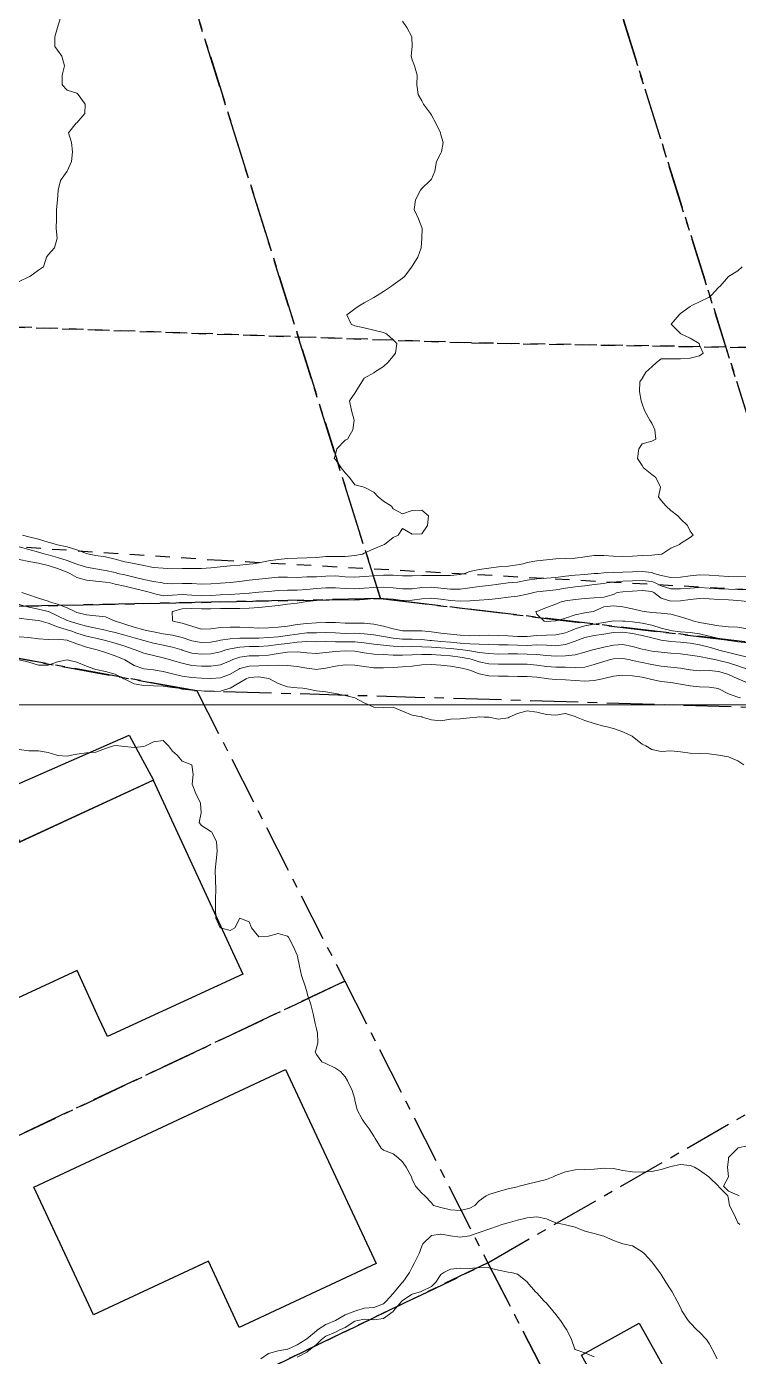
# Model space of a CAD drawing. Header units: centimetres. Extents: x 0 to 642158, y -847 to 649707.
# Drawn here: x 617471.6 to 617508.8, y 621053.4 to 621122.8 of the extents above; entities that cross this region are included whole.
import ezdxf

# ---------------------------------------------------------------- set-up
doc = ezdxf.new("R2010")
doc.units = ezdxf.units.CM
doc.header["$MEASUREMENT"] = 0
doc.linetypes.add('CENTERX2', pattern=[4, 2.5, -0.5, 0.5, -0.5])
doc.linetypes.add('JIS_02_0.7', pattern=[1.35, 0.75, -0.6])
for name, color, linetype, lineweight in [('MEV_grille', 254, 'Continuous', 9), ('WAL_parcellaire agricole', 7, 'JIS_02_0.7', 25), ('WAL_topographie 0.5', 253, 'Continuous', 20)]:
    doc.layers.add(name, color=color, linetype=linetype, lineweight=lineweight)
doc.layers.add('SPW_batiments', color=7, linetype='Continuous')
doc.layers.add('SPW_parcellaire cadastral', color=7, linetype='CENTERX2', lineweight=25, true_color=0xff0542)

# ---------------------------------------------------------------- blocks, each defined once
blk = doc.blocks.new('*U114')
at = {"layer": 'MEV_grille', "transparency": 33554687}
blk.add_lwpolyline([(-1338.461, 0), (1338.461, 0)], dxfattribs=at)
blk = doc.blocks.new('*U115')
at = {"layer": 'MEV_grille', "color": 0, "linetype": 'ByBlock', "lineweight": -2, "transparency": 16777216}
blk.add_blockref('*U114', (0, -1300), dxfattribs=at)

msp = doc.modelspace()

# ---------------------------------------------------------------- linework, layer by layer
at = {"layer": 'SPW_batiments'}
for points in [[(617478.244, 621083.447), (617471.274, 621080.228), (617470.074, 621082.776), (617476.978, 621085.805), (617478.244, 621083.447)], [(617482.911, 621073.33), (617475.845, 621070.064), (617475.404, 621071.026), (617474.262, 621073.513), (617468.513, 621070.862), (617468.045, 621070.646), (617464.961, 621077.312), (617478.243, 621083.447), (617482.911, 621073.33)], [(617489.863, 621058.215), (617482.73, 621054.881), (617481.113, 621058.347), (617475.114, 621055.547), (617472.013, 621062.213), (617485.145, 621068.348), (617489.863, 621058.215)], [(617503.587, 621055.11), (617505.847, 621051.044), (617502.849, 621049.377), (617500.588, 621053.443), (617503.587, 621055.11)]]:
    msp.add_lwpolyline(points, dxfattribs=at)
at = {"layer": 'SPW_parcellaire cadastral'}
for points in [[(617538.237, 621199.46), (617581.841, 621099.219), (617549.441, 621091.194), (617513.087, 621090.2), (617490.744, 621161.536), (617488.605, 621168.331), (617485.609, 621177.591), (617515.448, 621190.015), (617538.237, 621199.46)], [(617490.091, 621092.931), (617475.237, 621140.307), (617406.092, 621123.404), (617401.455, 621139.307), (617490.744, 621161.536), (617513.087, 621090.2), (617490.091, 621092.931)], [(617450.687, 621091.674), (617447.835, 621090.982), (617427.89, 621083.445), (617423.419, 621080.523), (617406.092, 621123.404), (617475.237, 621140.307), (617490.091, 621092.931), (617457.76, 621092.256), (617450.687, 621091.674)], [(617490.091, 621092.931), (617513.087, 621090.2), (617549.441, 621091.194), (617581.841, 621099.219), (617595.424, 621102.277), (617564.249, 621093.504), (617549.086, 621088.582), (617528.392, 621086.69), (617480.518, 621088.112), (617457.76, 621092.256), (617490.091, 621092.931)], [(617450.687, 621091.674), (617457.76, 621092.256), (617480.518, 621088.112), (617488.229, 621072.961), (617463.644, 621061.324), (617457.14, 621076.575), (617450.687, 621091.674)], [(617495.693, 621058.255), (617522.077, 621073.451), (617525.359, 621072.135), (617533.592, 621057.661), (617504.102, 621041.678), (617503.348, 621043.116), (617500.947, 621047.916), (617498.713, 621052.416), (617495.693, 621058.255)], [(617495.693, 621058.255), (617470.22, 621045.971), (617463.893, 621060.743), (617463.644, 621061.324), (617488.229, 621072.961), (617495.693, 621058.255)], [(617495.693, 621058.255), (617498.713, 621052.416), (617464.032, 621035.612), (617462.642, 621034.756), (617451.131, 621029.509), (617448.957, 621028.438), (617446.027, 621034.269), (617448.216, 621035.36), (617457.13, 621039.658), (617470.22, 621045.971), (617495.693, 621058.255)]]:
    msp.add_lwpolyline(points, dxfattribs=at)
at = {"layer": 'WAL_parcellaire agricole'}
for points in [[(617721.396, 621168.036), (617718.834, 621146.973), (617704.834, 621139.972), (617679.836, 621129.969), (617644.838, 621117.965), (617581.84, 621100.958), (617563.418, 621096.083), (617532.309, 621092.109), (617481.799, 621094.913), (617463.342, 621096.144), (617450.14, 621094.49), (617443.443, 621090.541), (617438.243, 621090.441), (617434.143, 621089.54), (617429.644, 621085.54), (617425.044, 621083.839), (617422.244, 621084.839), (617413.142, 621102.738)], [(617413.228, 621107.04), (617421.575, 621104.22), (617424.591, 621105.439), (617441.341, 621107.941), (617461.341, 621107.443), (617494.841, 621106.281), (617524.34, 621105.784), (617553.006, 621108.287), (617587.588, 621115.958), (617629.004, 621126.63), (617667.668, 621140.134), (617721.396, 621168.036)], [(617721.396, 621168.036), (617667.668, 621140.134), (617629.004, 621126.63), (617587.588, 621115.958), (617553.006, 621108.287), (617524.34, 621105.784), (617494.841, 621106.281), (617461.341, 621107.443), (617441.341, 621107.941), (617424.591, 621105.439), (617421.575, 621104.22), (617413.228, 621107.04)]]:
    msp.add_lwpolyline(points, dxfattribs=at)
at = {"layer": 'WAL_topographie 0.5'}
for points in [[(617473.397, 621123.25), (617473.25, 621122.75), (617473.25, 621122.75), (617473.098, 621122.25), (617473.103, 621121.75), (617473.25, 621121.558), (617473.461, 621121.25), (617473.607, 621120.75), (617473.49, 621120.25), (617473.488, 621119.75), (617473.75, 621119.475), (617474.25, 621119.321), (617474.327, 621119.25), (617474.687, 621118.75), (617474.661, 621118.25), (617474.25, 621117.771), (617474.219, 621117.75), (617473.809, 621117.25), (617473.972, 621116.75), (617474.021, 621116.25), (617473.977, 621115.75), (617473.75, 621115.25), (617473.75, 621115.25), (617473.395, 621114.75), (617473.269, 621114.25), (617473.25, 621113.75), (617473.25, 621113.75), (617473.191, 621113.25), (617473.194, 621112.75), (617473.181, 621112.25), (617473.226, 621111.75), (617473.084, 621111.25), (617472.75, 621110.886), (617472.675, 621110.75), (617472.515, 621110.25), (617472.25, 621110.07), (617471.806, 621109.75), (617471.75, 621109.725), (617471.25, 621109.494)], [(617491.25, 621123.083), (617491.469, 621122.75), (617491.735, 621122.25), (617491.75, 621121.751), (617491.75, 621121.75), (617491.75, 621121.75), (617491.694, 621121.25), (617491.75, 621121.062), (617491.869, 621120.75), (617492.018, 621120.25), (617492, 621119.75), (617492.065, 621119.25), (617492.25, 621118.917), (617492.339, 621118.75), (617492.702, 621118.25), (617492.75, 621118.162), (617492.976, 621117.75), (617493.219, 621117.25), (617493.25, 621117.15), (617493.358, 621116.75), (617493.279, 621116.25), (617493.25, 621116.179), (617493.019, 621115.75), (617492.929, 621115.25), (617492.75, 621114.833), (617492.691, 621114.75), (617492.25, 621114.333), (617492.187, 621114.25), (617491.917, 621113.75), (617491.854, 621113.25), (617492.083, 621112.75), (617492.25, 621112.312), (617492.269, 621112.25), (617492.25, 621111.75), (617492.25, 621111.75), (617492.223, 621111.25), (617492.043, 621110.75), (617491.75, 621110.288), (617491.723, 621110.25), (617491.35, 621109.75), (617491.25, 621109.66), (617490.75, 621109.315), (617490.676, 621109.25), (617490.25, 621108.97), (617489.929, 621108.75), (617489.75, 621108.654), (617489.25, 621108.37), (617489.038, 621108.25), (617488.75, 621108.067), (617488.344, 621107.75), (617488.56, 621107.25), (617488.75, 621107.178), (617489.25, 621107.064), (617489.75, 621106.949), (617490.25, 621106.824), (617490.417, 621106.75), (617490.75, 621106.437), (617490.946, 621106.25), (617490.875, 621105.75), (617490.75, 621105.583), (617490.471, 621105.25), (617490.25, 621105.048), (617489.783, 621104.75), (617489.75, 621104.721), (617489.25, 621104.437), (617489.121, 621104.25), (617488.816, 621103.75), (617488.75, 621103.657), (617488.475, 621103.25), (617488.588, 621102.75), (617488.723, 621102.25), (617488.654, 621101.75), (617488.375, 621101.25), (617488.25, 621101.209), (617487.825, 621100.75), (617487.75, 621100.45), (617487.679, 621100.25), (617487.75, 621100.196), (617488.04, 621099.75), (617488.25, 621099.495), (617488.485, 621099.25), (617488.75, 621098.879), (617489.25, 621098.75), (617489.25, 621098.75), (617489.75, 621098.492), (617489.971, 621098.25), (617490.25, 621098.024), (617490.676, 621097.75), (617490.75, 621097.617), (617491.25, 621097.365), (617491.75, 621097.531), (617492.25, 621097.543), (617492.593, 621097.25), (617492.546, 621096.75), (617492.25, 621096.317), (617491.75, 621096.298), (617491.25, 621096.596), (617491.025, 621096.25), (617490.75, 621096.113), (617490.297, 621095.75), (617490.25, 621095.732), (617489.75, 621095.525), (617489.25, 621095.296), (617489.15, 621095.25), (617488.75, 621095.177), (617488.25, 621095.125), (617487.75, 621095.133), (617487.25, 621095.131), (617486.75, 621095.086), (617486.25, 621095.055), (617485.75, 621095.043), (617485.25, 621095.018), (617484.75, 621094.974), (617484.25, 621094.899), (617483.75, 621094.806), (617483.459, 621094.75), (617483.25, 621094.728), (617482.75, 621094.676), (617482.25, 621094.636), (617481.75, 621094.589), (617481.25, 621094.536), (617480.75, 621094.51), (617480.25, 621094.504), (617479.75, 621094.495), (617479.25, 621094.494), (617478.75, 621094.517), (617478.25, 621094.563), (617477.75, 621094.663), (617477.306, 621094.75), (617477.25, 621094.766), (617476.75, 621094.858), (617476.25, 621094.982), (617475.75, 621095.106), (617475.25, 621095.184), (617474.892, 621095.25), (617474.75, 621095.29), (617474.25, 621095.48), (617473.75, 621095.63), (617473.25, 621095.736), (617473.188, 621095.75), (617472.75, 621095.884), (617472.25, 621096.034), (617471.75, 621096.163), (617471.409, 621096.25)], [(617508.962, 621110.25), (617508.75, 621110.044), (617508.25, 621109.75), (617508.25, 621109.75), (617507.815, 621109.25), (617507.75, 621109.191), (617507.345, 621108.75), (617507.25, 621108.675), (617506.75, 621108.429), (617506.375, 621108.25), (617506.25, 621108.182), (617505.75, 621107.818), (617505.675, 621107.75), (617505.269, 621107.25), (617505.75, 621106.769), (617505.769, 621106.75), (617506.25, 621106.519), (617506.718, 621106.25), (617506.75, 621106.167), (617506.935, 621105.75), (617506.75, 621105.603), (617506.25, 621105.49), (617505.75, 621105.455), (617505.25, 621105.457), (617504.75, 621105.444), (617504.5, 621105.25), (617504.25, 621105.024), (617503.946, 621104.75), (617503.75, 621104.427), (617503.625, 621104.25), (617503.614, 621103.75), (617503.706, 621103.25), (617503.75, 621103.107), (617503.875, 621102.75), (617504.156, 621102.25), (617504.25, 621102.083), (617504.417, 621101.75), (617504.472, 621101.25), (617504.25, 621101.155), (617503.75, 621101.017), (617503.576, 621100.75), (617503.508, 621100.25), (617503.75, 621099.875), (617503.818, 621099.75), (617504.25, 621099.41), (617504.464, 621099.25), (617504.702, 621098.75), (617504.607, 621098.25), (617504.75, 621098.056), (617505, 621097.75), (617505.25, 621097.526), (617505.615, 621097.25), (617505.75, 621097.099), (617506.109, 621096.75), (617506.25, 621096.45), (617506.417, 621096.25), (617506.25, 621096.13), (617505.75, 621095.801), (617505.693, 621095.75), (617505.25, 621095.57), (617504.768, 621095.25), (617504.75, 621095.245), (617504.25, 621095.201), (617503.75, 621095.188), (617503.25, 621095.152), (617502.75, 621095.125), (617502.25, 621095.144), (617501.75, 621095.184), (617501.25, 621095.182), (617500.75, 621095.112), (617500.25, 621095.045), (617499.75, 621095.026), (617499.25, 621095.009), (617498.75, 621094.954), (617498.25, 621094.897), (617497.75, 621094.811), (617497.546, 621094.75), (617497.25, 621094.696), (617496.75, 621094.633), (617496.25, 621094.584), (617495.75, 621094.513), (617495.25, 621094.451), (617494.75, 621094.341), (617494.488, 621094.25), (617494.25, 621094.193), (617493.75, 621094.135), (617493.25, 621094.138), (617492.75, 621094.144), (617492.25, 621094.143), (617491.75, 621094.126), (617491.25, 621094.128), (617490.75, 621094.154), (617490.25, 621094.151), (617489.75, 621094.129), (617489.25, 621094.087), (617488.75, 621094.043), (617488.25, 621094.072), (617487.75, 621094.115), (617487.25, 621094.096), (617486.75, 621094.07), (617486.25, 621094.061), (617485.75, 621094.041), (617485.25, 621094.048), (617484.75, 621094.055), (617484.25, 621094.007), (617483.75, 621093.947), (617483.25, 621093.891), (617482.75, 621093.821), (617482.25, 621093.769), (617481.987, 621093.75), (617481.75, 621093.735), (617481.25, 621093.7), (617480.75, 621093.692), (617480.25, 621093.714), (617479.75, 621093.718), (617479.25, 621093.707), (617478.75, 621093.745), (617478.72, 621093.75), (617478.25, 621093.826), (617477.75, 621093.923), (617477.25, 621094.053), (617476.75, 621094.168), (617476.399, 621094.25), (617476.25, 621094.288), (617475.75, 621094.407), (617475.25, 621094.489), (617474.75, 621094.575), (617474.25, 621094.727), (617474.195, 621094.75), (617473.75, 621094.928), (617473.25, 621095.085), (617472.75, 621095.209), (617472.592, 621095.25), (617472.25, 621095.352), (617471.75, 621095.487), (617471.25, 621095.629)], [(617509.25, 621094.108), (617508.75, 621094.074), (617508.25, 621094.093), (617507.75, 621094.115), (617507.25, 621094.147), (617506.75, 621094.165), (617506.25, 621094.124), (617505.75, 621094.058), (617505.25, 621094.035), (617504.75, 621094.143), (617504.362, 621094.25), (617504.25, 621094.287), (617503.75, 621094.34), (617503.25, 621094.324), (617502.75, 621094.316), (617502.25, 621094.3), (617501.75, 621094.272), (617501.457, 621094.25), (617501.25, 621094.238), (617500.75, 621094.197), (617500.25, 621094.15), (617499.75, 621094.1), (617499.25, 621094.033), (617498.75, 621093.994), (617498.25, 621093.97), (617497.75, 621093.889), (617497.25, 621093.798), (617496.75, 621093.75), (617496.75, 621093.75), (617496.25, 621093.682), (617495.75, 621093.611), (617495.25, 621093.565), (617494.75, 621093.493), (617494.25, 621093.417), (617493.75, 621093.418), (617493.25, 621093.474), (617492.75, 621093.524), (617492.25, 621093.514), (617491.75, 621093.448), (617491.25, 621093.443), (617490.75, 621093.499), (617490.25, 621093.522), (617489.75, 621093.511), (617489.25, 621093.473), (617488.75, 621093.44), (617488.25, 621093.466), (617487.75, 621093.502), (617487.25, 621093.491), (617486.75, 621093.454), (617486.25, 621093.406), (617485.75, 621093.374), (617485.25, 621093.376), (617484.75, 621093.361), (617484.25, 621093.308), (617483.75, 621093.264), (617483.576, 621093.25), (617483.25, 621093.223), (617482.75, 621093.174), (617482.25, 621093.146), (617481.75, 621093.123), (617481.25, 621093.088), (617480.75, 621093.079), (617480.25, 621093.118), (617479.75, 621093.148), (617479.25, 621093.113), (617478.75, 621093.082), (617478.25, 621093.191), (617478.096, 621093.25), (617477.75, 621093.337), (617477.25, 621093.465), (617476.75, 621093.576), (617476.25, 621093.685), (617476.002, 621093.75), (617475.75, 621093.792), (617475.25, 621093.846), (617474.75, 621093.9), (617474.25, 621094.04), (617473.888, 621094.25), (617473.75, 621094.306), (617473.25, 621094.502), (617472.75, 621094.653), (617472.391, 621094.75), (617472.25, 621094.78), (617471.75, 621094.868), (617471.25, 621094.978)], [(617509.25, 621093.394), (617508.75, 621093.4), (617508.25, 621093.424), (617507.75, 621093.444), (617507.25, 621093.485), (617506.75, 621093.508), (617506.25, 621093.475), (617505.75, 621093.434), (617505.25, 621093.447), (617504.75, 621093.603), (617504.421, 621093.75), (617504.25, 621093.818), (617503.75, 621093.879), (617503.25, 621093.86), (617502.75, 621093.841), (617502.25, 621093.794), (617501.907, 621093.75), (617501.75, 621093.726), (617501.25, 621093.666), (617500.75, 621093.601), (617500.25, 621093.544), (617499.75, 621093.479), (617499.25, 621093.388), (617498.75, 621093.333), (617498.25, 621093.281), (617498.105, 621093.25), (617497.75, 621093.161), (617497.25, 621093.065), (617496.75, 621093.008), (617496.25, 621092.94), (617495.75, 621092.881), (617495.25, 621092.848), (617494.75, 621092.818), (617494.25, 621092.793), (617493.75, 621092.824), (617493.25, 621092.9), (617492.75, 621092.948), (617492.25, 621092.915), (617491.75, 621092.843), (617491.25, 621092.838), (617490.75, 621092.9), (617490.25, 621092.944), (617489.75, 621092.931), (617489.25, 621092.879), (617488.75, 621092.855), (617488.25, 621092.87), (617487.75, 621092.874), (617487.25, 621092.864), (617486.75, 621092.834), (617486.25, 621092.772), (617486.06, 621092.75), (617485.75, 621092.693), (617485.25, 621092.633), (617484.75, 621092.569), (617484.25, 621092.511), (617483.75, 621092.465), (617483.25, 621092.427), (617482.75, 621092.41), (617482.25, 621092.417), (617481.75, 621092.415), (617481.25, 621092.39), (617480.75, 621092.389), (617480.25, 621092.41), (617479.75, 621092.397), (617479.25, 621092.261), (617479.222, 621092.25), (617479.25, 621091.806), (617479.255, 621091.75), (617479.75, 621091.649), (617480.25, 621091.492), (617480.75, 621091.342), (617481.25, 621091.35), (617481.75, 621091.425), (617482.25, 621091.434), (617482.75, 621091.432), (617483.25, 621091.423), (617483.75, 621091.39), (617484.25, 621091.402), (617484.75, 621091.442), (617485.25, 621091.497), (617485.75, 621091.575), (617486.25, 621091.631), (617486.75, 621091.66), (617487.25, 621091.689), (617487.75, 621091.678), (617488.25, 621091.646), (617488.75, 621091.653), (617489.25, 621091.657), (617489.75, 621091.605), (617490.25, 621091.495), (617490.75, 621091.351), (617491.25, 621091.255), (617491.667, 621091.25), (617491.75, 621091.249), (617492.25, 621091.245), (617492.75, 621091.194), (617493.25, 621091.128), (617493.75, 621091.077), (617494.25, 621091.023), (617494.75, 621090.988), (617495.25, 621091.004), (617495.75, 621091.025), (617496.25, 621091.008), (617496.75, 621090.984), (617497.25, 621090.958), (617497.75, 621090.96), (617498.25, 621091.002), (617498.75, 621091.024), (617499.25, 621091.039), (617499.75, 621091.141), (617500.013, 621091.25), (617500.25, 621091.349), (617500.75, 621091.511), (617501.25, 621091.598), (617501.75, 621091.687), (617502.167, 621091.75), (617502.25, 621091.764), (617502.75, 621091.76), (617502.85, 621091.75), (617503.25, 621091.712), (617503.75, 621091.648), (617504.25, 621091.542), (617504.75, 621091.397), (617505.25, 621091.264), (617505.335, 621091.25), (617505.75, 621091.197), (617506.25, 621091.159), (617506.75, 621091.09), (617507.25, 621090.971), (617507.75, 621090.849), (617508.25, 621090.754), (617508.275, 621090.75), (617508.75, 621090.681), (617509.25, 621090.614)], [(617471.375, 621093.25), (617471.75, 621093.127), (617472.25, 621092.954), (617472.75, 621092.792), (617472.881, 621092.75), (617473.25, 621092.648), (617473.75, 621092.45), (617474.139, 621092.25), (617474.25, 621092.212), (617474.75, 621092.085), (617475.25, 621092.034), (617475.75, 621091.981), (617476.25, 621091.762), (617476.269, 621091.75), (617476.75, 621091.598), (617477.25, 621091.436), (617477.75, 621091.306), (617477.976, 621091.25), (617478.25, 621091.19), (617478.75, 621091.098), (617479.25, 621091.021), (617479.75, 621090.899), (617480.196, 621090.75), (617480.25, 621090.731), (617480.75, 621090.643), (617481.25, 621090.666), (617481.701, 621090.75), (617481.75, 621090.759), (617482.25, 621090.835), (617482.75, 621090.869), (617483.25, 621090.874), (617483.75, 621090.873), (617484.25, 621090.901), (617484.75, 621090.944), (617485.25, 621090.997), (617485.75, 621091.078), (617486.25, 621091.141), (617486.75, 621091.151), (617487.25, 621091.154), (617487.75, 621091.138), (617488.25, 621091.117), (617488.75, 621091.121), (617489.25, 621091.097), (617489.75, 621091.035), (617490.25, 621090.958), (617490.75, 621090.865), (617491.25, 621090.819), (617491.75, 621090.816), (617492.25, 621090.794), (617492.669, 621090.75), (617492.75, 621090.743), (617493.25, 621090.699), (617493.75, 621090.655), (617494.25, 621090.604), (617494.75, 621090.564), (617495.25, 621090.548), (617495.75, 621090.532), (617496.25, 621090.514), (617496.75, 621090.511), (617497.25, 621090.497), (617497.75, 621090.492), (617498.25, 621090.511), (617498.75, 621090.499), (617499.25, 621090.474), (617499.75, 621090.53), (617500.25, 621090.717), (617500.333, 621090.75), (617500.75, 621090.898), (617501.25, 621090.997), (617501.75, 621091.082), (617502.25, 621091.16), (617502.75, 621091.171), (617503.25, 621091.109), (617503.75, 621091.014), (617504.25, 621090.888), (617504.75, 621090.769), (617504.878, 621090.75), (617505.25, 621090.697), (617505.75, 621090.651), (617506.25, 621090.61), (617506.75, 621090.526), (617507.25, 621090.392), (617507.724, 621090.25), (617507.75, 621090.243), (617508.25, 621090.118), (617508.75, 621090.004), (617509.25, 621089.88)], [(617509.25, 621092.789), (617508.75, 621092.829), (617508.25, 621092.865), (617507.75, 621092.891), (617507.25, 621092.928), (617506.75, 621092.933), (617506.25, 621092.878), (617505.75, 621092.812), (617505.25, 621092.798), (617504.75, 621092.962), (617504.354, 621093.25), (617504.25, 621093.294), (617503.75, 621093.357), (617503.25, 621093.324), (617502.75, 621093.29), (617502.449, 621093.25), (617502.25, 621093.144), (617501.75, 621092.998), (617501.25, 621092.974), (617500.75, 621092.932), (617500.25, 621092.885), (617499.75, 621092.809), (617499.477, 621092.75), (617499.25, 621092.633), (617498.75, 621092.465), (617498.25, 621092.267), (617498.209, 621092.25), (617498.25, 621092.121), (617498.644, 621091.75), (617498.75, 621091.743), (617498.984, 621091.75), (617499.25, 621091.772), (617499.75, 621091.919), (617500.25, 621092.076), (617500.75, 621092.181), (617501.192, 621092.25), (617501.25, 621092.278), (617501.75, 621092.499), (617502.25, 621092.558), (617502.75, 621092.495), (617503.25, 621092.39), (617503.75, 621092.275), (617503.868, 621092.25), (617504.25, 621092.203), (617504.75, 621092.17), (617505.25, 621092.116), (617505.75, 621091.972), (617506.25, 621091.816), (617506.441, 621091.75), (617506.75, 621091.691), (617507.25, 621091.59), (617507.75, 621091.511), (617508.25, 621091.464), (617508.75, 621091.432), (617509.25, 621091.359)], [(617471.25, 621092.625), (617471.75, 621092.49), (617472.25, 621092.38), (617472.75, 621092.257), (617472.765, 621092.25), (617473.25, 621092.026), (617473.75, 621091.797), (617473.87, 621091.75), (617474.25, 621091.624), (617474.75, 621091.488), (617475.25, 621091.393), (617475.75, 621091.282), (617475.872, 621091.25), (617476.25, 621091.161), (617476.75, 621091.025), (617477.25, 621090.881), (617477.747, 621090.75), (617477.75, 621090.749), (617478.25, 621090.611), (617478.75, 621090.506), (617479.25, 621090.397), (617479.726, 621090.25), (617479.75, 621090.242), (617480.25, 621090.085), (617480.75, 621090.024), (617481.25, 621090.046), (617481.75, 621090.152), (617482.024, 621090.25), (617482.25, 621090.313), (617482.75, 621090.402), (617483.25, 621090.426), (617483.75, 621090.427), (617484.25, 621090.463), (617484.75, 621090.531), (617485.25, 621090.59), (617485.75, 621090.654), (617486.25, 621090.692), (617486.75, 621090.682), (617487.25, 621090.686), (617487.75, 621090.683), (617488.25, 621090.681), (617488.75, 621090.681), (617489.25, 621090.621), (617489.75, 621090.555), (617490.25, 621090.505), (617490.75, 621090.443), (617491.25, 621090.419), (617491.75, 621090.425), (617492.25, 621090.418), (617492.75, 621090.392), (617493.25, 621090.36), (617493.75, 621090.321), (617494.25, 621090.267), (617494.4, 621090.25), (617494.75, 621090.2), (617495.25, 621090.126), (617495.75, 621090.058), (617496.25, 621090.036), (617496.75, 621090.048), (617497.25, 621090.047), (617497.75, 621090.038), (617498.25, 621090.019), (617498.75, 621089.97), (617499.25, 621089.935), (617499.75, 621089.945), (617500.25, 621089.998), (617500.75, 621090.128), (617501.165, 621090.25), (617501.25, 621090.273), (617501.75, 621090.394), (617502.25, 621090.506), (617502.75, 621090.533), (617503.25, 621090.431), (617503.75, 621090.292), (617503.95, 621090.25), (617504.25, 621090.19), (617504.75, 621090.129), (617505.25, 621090.088), (617505.75, 621090.043), (617506.25, 621089.983), (617506.75, 621089.902), (617507.25, 621089.813), (617507.538, 621089.75), (617507.75, 621089.706), (617508.25, 621089.578), (617508.75, 621089.417), (617509.225, 621089.25)], [(617471.25, 621091.91), (617471.75, 621091.843), (617472.25, 621091.785), (617472.395, 621091.75), (617472.75, 621091.645), (617473.25, 621091.462), (617473.75, 621091.31), (617473.93, 621091.25), (617474.25, 621091.135), (617474.75, 621090.979), (617475.25, 621090.862), (617475.75, 621090.75), (617475.75, 621090.75), (617476.25, 621090.61), (617476.75, 621090.441), (617477.25, 621090.266), (617477.301, 621090.25), (617477.75, 621090.083), (617478.25, 621089.954), (617478.75, 621089.838), (617479.084, 621089.75), (617479.25, 621089.706), (617479.75, 621089.561), (617480.25, 621089.438), (617480.75, 621089.397), (617481.25, 621089.402), (617481.75, 621089.473), (617482.25, 621089.683), (617482.4, 621089.75), (617482.75, 621089.876), (617483.25, 621089.94), (617483.75, 621089.942), (617484.25, 621089.981), (617484.75, 621090.071), (617485.25, 621090.138), (617485.75, 621090.145), (617486.25, 621090.097), (617486.75, 621090.064), (617487.25, 621090.111), (617487.75, 621090.168), (617488.25, 621090.205), (617488.75, 621090.194), (617489.25, 621090.099), (617489.75, 621090.028), (617490.25, 621090.005), (617490.75, 621089.981), (617491.25, 621089.977), (617491.75, 621090), (617492.25, 621090.018), (617492.75, 621090.009), (617493.25, 621089.979), (617493.75, 621089.938), (617494.25, 621089.875), (617494.75, 621089.78), (617494.878, 621089.75), (617495.25, 621089.63), (617495.75, 621089.524), (617496.25, 621089.503), (617496.75, 621089.503), (617497.25, 621089.507), (617497.75, 621089.51), (617498.25, 621089.461), (617498.75, 621089.387), (617499.25, 621089.359), (617499.75, 621089.355), (617500.25, 621089.331), (617500.75, 621089.36), (617501.25, 621089.495), (617501.75, 621089.652), (617502.101, 621089.75), (617502.25, 621089.789), (617502.75, 621089.812), (617503.052, 621089.75), (617503.25, 621089.709), (617503.75, 621089.599), (617504.25, 621089.494), (617504.75, 621089.405), (617505.25, 621089.353), (617505.75, 621089.299), (617506.05, 621089.25), (617506.25, 621089.217), (617506.75, 621089.165), (617507.25, 621089.171), (617507.75, 621089.133), (617508.25, 621088.975), (617508.75, 621088.751), (617508.752, 621088.75), (617509.25, 621088.533)], [(617471.25, 621090.93), (617471.75, 621090.908), (617472.25, 621090.834), (617472.75, 621090.795), (617473.25, 621090.814), (617473.75, 621090.76), (617473.783, 621090.75), (617474.25, 621090.57), (617474.75, 621090.398), (617475.25, 621090.267), (617475.319, 621090.25), (617475.75, 621090.111), (617476.25, 621089.95), (617476.716, 621089.75), (617476.75, 621089.731), (617477.25, 621089.441), (617477.75, 621089.274), (617477.927, 621089.25), (617478.25, 621089.208), (617478.75, 621089.121), (617479.25, 621089.007), (617479.75, 621088.889), (617480.25, 621088.805), (617480.75, 621088.774), (617481.25, 621088.761), (617481.75, 621088.797), (617482.25, 621088.987), (617482.701, 621089.25), (617482.75, 621089.275), (617483.25, 621089.409), (617483.75, 621089.43), (617484.25, 621089.444), (617484.75, 621089.46), (617485.25, 621089.447), (617485.75, 621089.39), (617486.25, 621089.295), (617486.652, 621089.25), (617486.75, 621089.238), (617486.85, 621089.25), (617487.25, 621089.295), (617487.75, 621089.405), (617488.25, 621089.474), (617488.75, 621089.456), (617489.25, 621089.38), (617489.75, 621089.322), (617490.25, 621089.311), (617490.75, 621089.339), (617491.25, 621089.363), (617491.75, 621089.402), (617492.25, 621089.468), (617492.75, 621089.488), (617493.25, 621089.453), (617493.75, 621089.397), (617494.25, 621089.324), (617494.571, 621089.25), (617494.75, 621089.189), (617495.25, 621089.002), (617495.75, 621088.904), (617496.25, 621088.888), (617496.75, 621088.875), (617497.25, 621088.861), (617497.75, 621088.866), (617498.25, 621088.825), (617498.75, 621088.759), (617498.865, 621088.75), (617499.25, 621088.712), (617499.75, 621088.691), (617500.25, 621088.657), (617500.75, 621088.63), (617501.25, 621088.662), (617501.679, 621088.75), (617501.75, 621088.764), (617502.25, 621088.891), (617502.75, 621088.942), (617503.25, 621088.898), (617503.75, 621088.828), (617504.114, 621088.75), (617504.25, 621088.71), (617504.75, 621088.607), (617505.25, 621088.544), (617505.75, 621088.464), (617506.25, 621088.374), (617506.75, 621088.32), (617507.25, 621088.307), (617507.604, 621088.25), (617507.75, 621088.213), (617508.25, 621087.961), (617508.75, 621087.785), (617508.879, 621087.75)], [(617471.25, 621089.733), (617471.75, 621089.607), (617472.25, 621089.45), (617472.75, 621089.461), (617473.25, 621089.629), (617473.75, 621089.731), (617474.25, 621089.617), (617474.75, 621089.398), (617475.187, 621089.25), (617475.25, 621089.229), (617475.75, 621089.131), (617476.25, 621088.98), (617476.688, 621088.75), (617476.75, 621088.718), (617477.25, 621088.485), (617477.75, 621088.39), (617478.25, 621088.373), (617478.75, 621088.353), (617479.25, 621088.297), (617479.549, 621088.25), (617479.75, 621088.212), (617480.25, 621088.149), (617480.75, 621088.116), (617481.25, 621088.085), (617481.75, 621088.098), (617482.23, 621088.25), (617482.25, 621088.256), (617482.75, 621088.546), (617483.091, 621088.75), (617483.25, 621088.816), (617483.75, 621088.854), (617484.25, 621088.766), (617484.298, 621088.75), (617484.75, 621088.503), (617485.25, 621088.331), (617485.75, 621088.28), (617486.036, 621088.25), (617486.25, 621088.215), (617486.75, 621088.11), (617487.25, 621088.059), (617487.75, 621087.973), (617488.25, 621087.867), (617488.75, 621087.757), (617488.765, 621087.75), (617489.25, 621087.487), (617489.75, 621087.268), (617490.25, 621087.255), (617490.75, 621087.261), (617490.798, 621087.25), (617491.25, 621087.06), (617491.75, 621086.852), (617492.25, 621086.756), (617492.278, 621086.75), (617492.75, 621086.603), (617493.25, 621086.544), (617493.75, 621086.631), (617494.25, 621086.655), (617494.75, 621086.7), (617495.125, 621086.75), (617495.25, 621086.766), (617495.5, 621086.75), (617495.75, 621086.736), (617496.25, 621086.635), (617496.75, 621086.709), (617496.813, 621086.75), (617497.25, 621086.941), (617497.75, 621087.065), (617498.25, 621087.004), (617498.75, 621086.89), (617499.25, 621086.854), (617499.75, 621086.936), (617500.25, 621086.783), (617500.322, 621086.75), (617500.75, 621086.57), (617501.25, 621086.419), (617501.75, 621086.275), (617501.85, 621086.25), (617502.25, 621086.148), (617502.75, 621085.974), (617503.228, 621085.75), (617503.25, 621085.736), (617503.75, 621085.341), (617503.938, 621085.25), (617504.25, 621085.05), (617504.75, 621084.95), (617505.25, 621084.977), (617505.75, 621084.924), (617506.25, 621084.855), (617506.75, 621084.853), (617507.25, 621084.832), (617507.75, 621084.75), (617507.75, 621084.75), (617508.25, 621084.665), (617508.75, 621084.456), (617509.047, 621084.25)], [(617471.25, 621085.053), (617471.75, 621084.977), (617472.25, 621084.988), (617472.75, 621084.901), (617473.202, 621084.75), (617473.25, 621084.739), (617473.75, 621084.714), (617473.981, 621084.75), (617474.25, 621084.816), (617474.75, 621084.879), (617475.25, 621084.91), (617475.75, 621085.099), (617476.167, 621085.25), (617476.25, 621085.269), (617476.45, 621085.25), (617476.75, 621085.213), (617477.25, 621085.152), (617477.75, 621085.207), (617477.829, 621085.25), (617478.25, 621085.45), (617478.75, 621085.524), (617479.033, 621085.25), (617479.25, 621084.967), (617479.488, 621084.75), (617479.75, 621084.445), (617480.25, 621084.25), (617480.25, 621084.25), (617480.33, 621083.75), (617480.275, 621083.25), (617480.454, 621082.75), (617480.699, 621082.25), (617480.736, 621081.75), (617480.641, 621081.25), (617480.75, 621081.094), (617481.25, 621080.781), (617481.278, 621080.75), (617481.538, 621080.25), (617481.571, 621079.75), (617481.529, 621079.25), (617481.462, 621078.75), (617481.488, 621078.25), (617481.505, 621077.75), (617481.494, 621077.25), (617481.481, 621076.75), (617481.5, 621076.25), (617481.731, 621075.75), (617481.75, 621075.736), (617482.25, 621075.609), (617482.489, 621075.75), (617482.75, 621076.25), (617482.75, 621076.25), (617482.75, 621076.25), (617483.25, 621076.062), (617483.366, 621075.75), (617483.75, 621075.279), (617484.25, 621075.317), (617484.75, 621075.449), (617485.25, 621075.302), (617485.3, 621075.25), (617485.549, 621074.75), (617485.75, 621074.311), (617485.77, 621074.25), (617485.871, 621073.75), (617485.971, 621073.25), (617486.147, 621072.75), (617486.25, 621072.424), (617486.296, 621072.25), (617486.453, 621071.75), (617486.579, 621071.25), (617486.684, 621070.75), (617486.75, 621070.464), (617486.812, 621070.25), (617486.819, 621069.75), (617486.75, 621069.464), (617486.686, 621069.25), (617486.75, 621069.139), (617487.034, 621068.75), (617487.25, 621068.664), (617487.75, 621068.423), (617488.014, 621068.25), (617488.25, 621067.959), (617488.379, 621067.75), (617488.618, 621067.25), (617488.75, 621066.798), (617488.762, 621066.75), (617488.885, 621066.25), (617489.134, 621065.75), (617489.25, 621065.591), (617489.505, 621065.25), (617489.75, 621064.864), (617489.824, 621064.75), (617490.125, 621064.25), (617490.25, 621064.145), (617490.75, 621063.94), (617491, 621063.75), (617491.25, 621063.521), (617491.441, 621063.25), (617491.707, 621062.75), (617491.75, 621062.618), (617491.917, 621062.25), (617492.25, 621061.9), (617492.417, 621061.75), (617492.75, 621061.386), (617492.855, 621061.25), (617493.25, 621061.144), (617493.75, 621061.029), (617494.25, 621060.987), (617494.75, 621061.112), (617495.012, 621061.25), (617495.25, 621061.498), (617495.611, 621061.75), (617495.75, 621061.821), (617496.25, 621061.98), (617496.75, 621062.114), (617497.25, 621062.232), (617497.329, 621062.25), (617497.75, 621062.363), (617498.25, 621062.479), (617498.75, 621062.612), (617499.105, 621062.75), (617499.25, 621062.819), (617499.75, 621063.006), (617500.25, 621063.111), (617500.75, 621063.136), (617501.25, 621063.14), (617501.75, 621063.204), (617502.25, 621063.188), (617502.75, 621063.073), (617503.25, 621063), (617503.75, 621062.989), (617504.25, 621063.023), (617504.75, 621063.13), (617505.15, 621063.25), (617505.25, 621063.291), (617505.75, 621063.385), (617506.25, 621063.342), (617506.489, 621063.25), (617506.75, 621063.1), (617507.233, 621062.75), (617507.25, 621062.728), (617507.728, 621062.25), (617507.75, 621062.228), (617508.228, 621061.75), (617508.25, 621061.583), (617508.309, 621061.25), (617508.562, 621060.75), (617508.75, 621060.35), (617508.85, 621060.25)], [(617508.806, 621061.75), (617508.75, 621061.783), (617508.25, 621062), (617508, 621062.25), (617508.25, 621062.75), (617508.196, 621063.25), (617508.25, 621063.65), (617508.259, 621063.75), (617508.735, 621064.25), (617508.75, 621064.257), (617509.25, 621064.356)], [(617483.85, 621053.25), (617484.25, 621053.529), (617484.75, 621053.67), (617485.25, 621053.747), (617485.26, 621053.75), (617485.75, 621053.982), (617486.193, 621054.25), (617486.25, 621054.294), (617486.75, 621054.706), (617486.809, 621054.75), (617487.25, 621055.041), (617487.75, 621055.246), (617487.757, 621055.25), (617488.25, 621055.54), (617488.75, 621055.738), (617488.802, 621055.75), (617489.25, 621055.894), (617489.75, 621055.932), (617490.25, 621056.116), (617490.392, 621056.25), (617490.75, 621056.66), (617490.831, 621056.75), (617491.25, 621057.239), (617491.263, 621057.25), (617491.609, 621057.75), (617491.75, 621058.034), (617491.871, 621058.25), (617492.106, 621058.75), (617492.25, 621059.12), (617492.313, 621059.25), (617492.75, 621059.687), (617493.233, 621059.75), (617493.25, 621059.751), (617493.26, 621059.75), (617493.75, 621059.663), (617494.25, 621059.588), (617494.75, 621059.668), (617494.981, 621059.75), (617495.25, 621059.846), (617495.75, 621060.016), (617496.25, 621060.195), (617496.421, 621060.25), (617496.75, 621060.353), (617497.25, 621060.483), (617497.75, 621060.604), (617498.25, 621060.659), (617498.75, 621060.545), (617499.25, 621060.352), (617499.683, 621060.25), (617499.75, 621060.232), (617500.25, 621060.118), (617500.75, 621059.912), (617501.25, 621059.779), (617501.363, 621059.75), (617501.75, 621059.642), (617502.25, 621059.426), (617502.75, 621059.25), (617502.75, 621059.25), (617503.25, 621059.143), (617503.75, 621058.839), (617503.85, 621058.75), (617504.25, 621058.315), (617504.295, 621058.25), (617504.67, 621057.75), (617504.75, 621057.64), (617504.991, 621057.25), (617505.25, 621056.854), (617505.311, 621056.75), (617505.577, 621056.25), (617505.75, 621055.928), (617505.826, 621055.75), (617506.142, 621055.25), (617506.25, 621055.125), (617506.599, 621054.75), (617506.75, 621054.629), (617507.109, 621054.25), (617507.25, 621054.042), (617507.398, 621053.75), (617507.664, 621053.25)], [(617485.75, 621053.326), (617486.25, 621053.592), (617486.444, 621053.75), (617486.75, 621053.995), (617487.023, 621054.25), (617487.25, 621054.423), (617487.75, 621054.64), (617487.98, 621054.75), (617488.25, 621054.875), (617488.75, 621055.204), (617488.907, 621055.25), (617489.25, 621055.312), (617489.75, 621055.282), (617490.25, 621055.356), (617490.75, 621055.719), (617490.78, 621055.75), (617491.21, 621056.25), (617491.25, 621056.294), (617491.75, 621056.625), (617492.188, 621056.75), (617492.25, 621056.773), (617492.75, 621057.015), (617492.988, 621057.25), (617493.25, 621057.642), (617493.398, 621057.75), (617493.75, 621057.933), (617494.25, 621057.972), (617494.75, 621057.967), (617495.25, 621058.004), (617495.75, 621057.996), (617496.25, 621057.879), (617496.75, 621057.774), (617496.917, 621057.75), (617497.25, 621057.658), (617497.75, 621057.257), (617497.756, 621057.25), (617498.182, 621056.75), (617498.25, 621056.683), (617498.637, 621056.25), (617498.75, 621056.144), (617499.082, 621055.75), (617499.25, 621055.557), (617499.495, 621055.25), (617499.75, 621054.849), (617499.822, 621054.75), (617500.056, 621054.25), (617500.234, 621053.75), (617500.25, 621053.729), (617500.75, 621053.553), (617501.25, 621053.342)]]:
    msp.add_lwpolyline(points, dxfattribs=at)

# ---------------------------------------------------------------- block references
at = {"layer": 'MEV_grille', "transparency": 33554687}
msp.add_blockref('*U115', (616669.481, 622387.381), dxfattribs=at)

doc.saveas('drawing.dxf')
